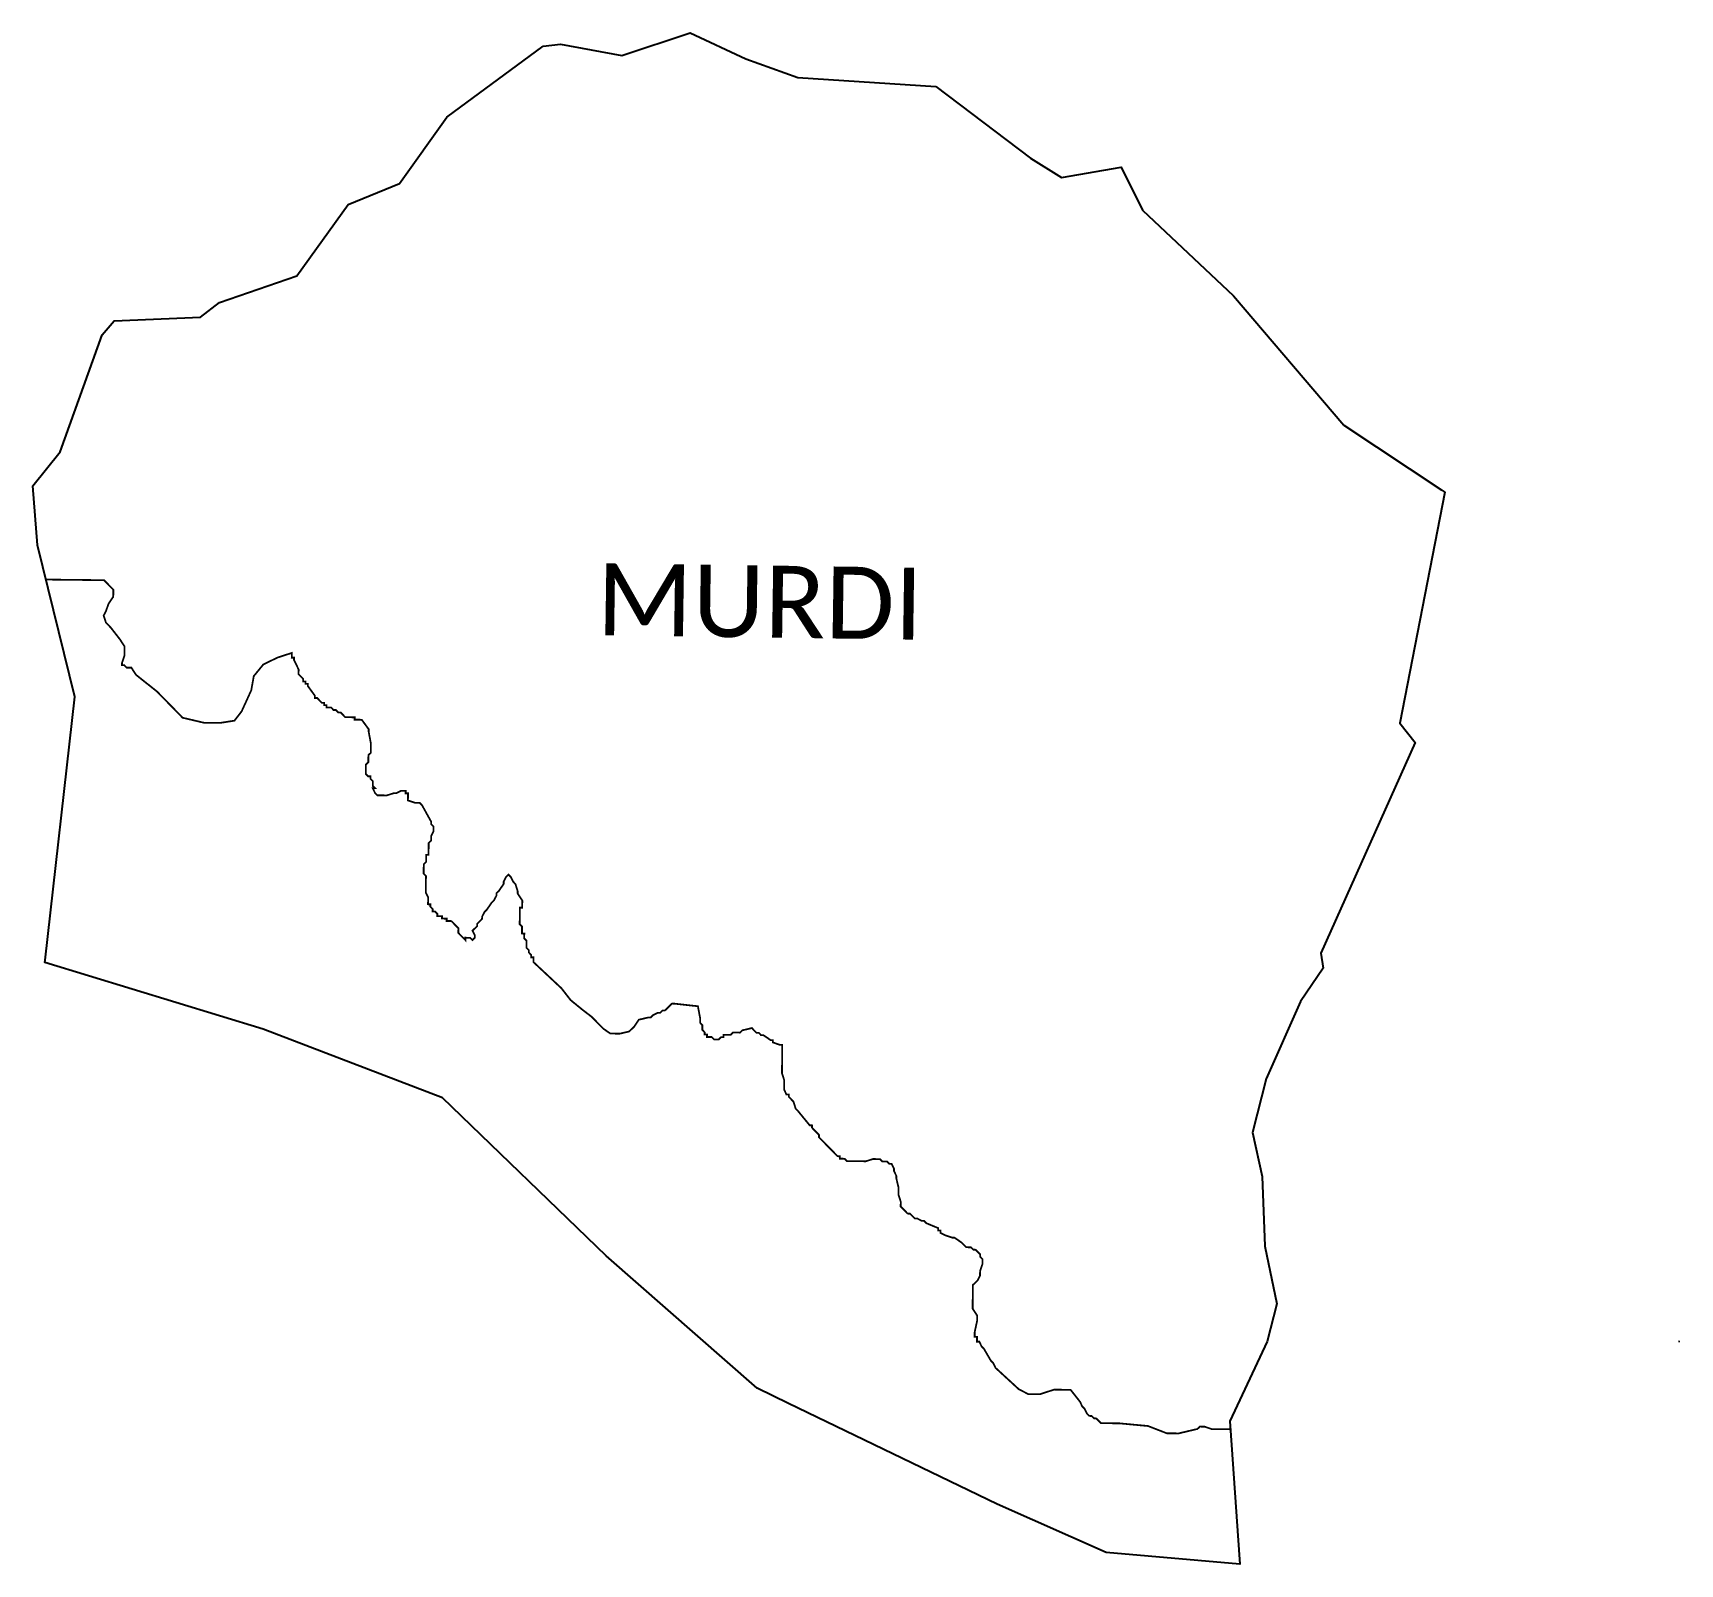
# Model space of a CAD drawing. Header units: metres. Extents: x 298288 to 301097, y 1972870 to 1975482.
import ezdxf

# ---------------------------------------------------------------- set-up
doc = ezdxf.new("R2010")
doc.units = ezdxf.units.M
for name, color, linetype in [('ddddd', 7, 'Continuous'), ('HAZARDS LINE', 1, 'Continuous'), ('VILLAGE BOUNDRY', 10, 'Continuous')]:
    doc.layers.add(name, color=color, linetype=linetype)
doc.styles.get("Standard").update_dxf_attribs({"font": 'simplex.shx'})

msp = doc.modelspace()

# ---------------------------------------------------------------- linework, layer by layer
at = {"layer": 'HAZARDS LINE', "lineweight": 18}
msp.add_lwpolyline([(300330.3, 1973100.2, 3.01, 3.01, 0), (300298.2, 1973100.6, 3.01, 3.01, 0), (300286.1, 1973104.7, 3.01, 3.01, 0), (300278.1, 1973104.8, 3.01, 3.01, 0), (300274, 1973100.8, 3.01, 3.01, 0), (300241.8, 1973093.2, 3.01, 3.01, 0), (300221.7, 1973093.4, 3.01, 3.01, 0), (300189.7, 1973105.8, 3.01, 3.01, 0), (300141.5, 1973110.3, 3.01, 3.01, 0), (300109.4, 1973110.7, 3.01, 3.01, 0), (300101.4, 1973118.8, 3.01, 3.01, 0), (300097.4, 1973118.9, 3.01, 3.01, 0), (300093.4, 1973122.9, 3.01, 3.01, 0), (300089.4, 1973123, 3.01, 3.01, 0), (300085.4, 1973127, 3.01, 3.01, 0), (300081.5, 1973135.1, 3.01, 3.01, 0), (300077.5, 1973139.2, 3.01, 3.01, 0), (300073.6, 1973147.3, 3.01, 3.01, 0), (300057.7, 1973167.5, 3.01, 3.01, 0), (300029.6, 1973167.9, 3.01, 3.01, 0), (300005.4, 1973160.1, 3.01, 3.01, 0), (299985.3, 1973160.3, 3.01, 3.01, 0), (299969.3, 1973168.5, 3.01, 3.01, 0), (299929.5, 1973205.1, 3.01, 3.01, 0), (299925.6, 1973213.2, 3.01, 3.01, 0), (299921.6, 1973217.3, 3.01, 3.01, 0), (299909.8, 1973237.5, 3.01, 3.01, 0), (299905.8, 1973241.6, 3.01, 3.01, 0), (299901.9, 1973249.7, 3.01, 3.01, 0), (299897.9, 1973249.7, 3.01, 3.01, 0), (299898, 1973257.7, 3.01, 3.01, 0), (299893.9, 1973257.8, 3.01, 3.01, 0), (299894, 1973265.8, 3.01, 3.01, 0), (299898.3, 1973285.9, 3.01, 3.01, 0), (299898.4, 1973293.9, 3.01, 3.01, 0), (299890.5, 1973306.1, 3.01, 3.01, 0), (299890.9, 1973346.3, 3.01, 3.01, 0), (299895, 1973350.2, 3.01, 3.01, 0), (299899, 1973354.2, 3.01, 3.01, 0), (299903.1, 1973362.2, 3.01, 3.01, 0), (299903.2, 1973370.2, 3.01, 3.01, 0), (299907.4, 1973382.3, 3.01, 3.01, 0), (299907.4, 1973386.3, 3.01, 3.01, 0), (299907.5, 1973390.3, 3.01, 3.01, 0), (299903.5, 1973394.4, 3.01, 3.01, 0), (299903.5, 1973398.4, 3.01, 3.01, 0), (299899.6, 1973402.4, 3.01, 3.01, 0), (299895.6, 1973406.5, 3.01, 3.01, 0), (299891.6, 1973406.6, 3.01, 3.01, 0), (299887.6, 1973410.6, 3.01, 3.01, 0), (299879.5, 1973410.7, 3.01, 3.01, 0), (299875.6, 1973414.8, 3.01, 3.01, 0), (299871.6, 1973418.8, 3.01, 3.01, 0), (299859.6, 1973427, 3.01, 3.01, 0), (299855.6, 1973427.1, 3.01, 3.01, 0), (299843.6, 1973431.2, 3.01, 3.01, 0), (299835.6, 1973435.3, 3.01, 3.01, 0), (299835.7, 1973439.3, 3.01, 3.01, 0), (299831.6, 1973439.4, 3.01, 3.01, 0), (299831.7, 1973443.4, 3.01, 3.01, 0), (299811.7, 1973451.7, 3.01, 3.01, 0), (299807.7, 1973455.7, 3.01, 3.01, 0), (299803.7, 1973455.8, 3.01, 3.01, 0), (299795.7, 1973459.9, 3.01, 3.01, 0), (299791.7, 1973459.9, 3.01, 3.01, 0), (299783.7, 1973468, 3.01, 3.01, 0), (299779.7, 1973468.1, 3.01, 3.01, 0), (299771.8, 1973476.2, 3.01, 3.01, 0), (299767.8, 1973480.3, 3.01, 3.01, 0), (299767.9, 1973488.3, 3.01, 3.01, 0), (299764, 1973500.4, 3.01, 3.01, 0), (299764.1, 1973512.5, 3.01, 3.01, 0), (299760.3, 1973528.6, 3.01, 3.01, 0), (299760.3, 1973532.6, 3.01, 3.01, 0), (299756.4, 1973540.7, 3.01, 3.01, 0), (299756.4, 1973544.7, 3.01, 3.01, 0), (299752.5, 1973552.8, 3.01, 3.01, 0), (299748.5, 1973552.9, 3.01, 3.01, 0), (299744.5, 1973556.9, 3.01, 3.01, 0), (299736.5, 1973557, 3.01, 3.01, 0), (299732.5, 1973561.1, 3.01, 3.01, 0), (299720.4, 1973561.2, 3.01, 3.01, 0), (299708.3, 1973557.3, 3.01, 3.01, 0), (299676.2, 1973557.7, 3.01, 3.01, 0), (299672.2, 1973561.7, 3.01, 3.01, 0), (299664.2, 1973561.8, 3.01, 3.01, 0), (299664.2, 1973565.8, 3.01, 3.01, 0), (299660.2, 1973565.9, 3.01, 3.01, 0), (299652.3, 1973574, 3.01, 3.01, 0), (299648.3, 1973578.1, 3.01, 3.01, 0), (299644.3, 1973582.1, 3.01, 3.01, 0), (299640.3, 1973586.2, 3.01, 3.01, 0), (299632.4, 1973594.3, 3.01, 3.01, 0), (299628.4, 1973598.4, 3.01, 3.01, 0), (299628.4, 1973602.4, 3.01, 3.01, 0), (299616.5, 1973614.6, 3.01, 3.01, 0), (299616.6, 1973618.6, 3.01, 3.01, 0), (299612.6, 1973618.7, 3.01, 3.01, 0), (299592.7, 1973643, 3.01, 3.01, 0), (299588.7, 1973647.1, 3.01, 3.01, 0), (299584.9, 1973659.2, 3.01, 3.01, 0), (299576.9, 1973667.3, 3.01, 3.01, 0), (299577, 1973671.3, 3.01, 3.01, 0), (299572.9, 1973671.4, 3.01, 3.01, 0), (299569, 1973679.5, 3.01, 3.01, 0), (299569.2, 1973695.5, 3.01, 3.01, 0), (299565.3, 1973707.6, 3.01, 3.01, 0), (299565.8, 1973755.9, 3.01, 3.01, 0), (299561.8, 1973755.9, 3.01, 3.01, 0), (299549.8, 1973760.1, 3.01, 3.01, 0), (299549.8, 1973764.1, 3.01, 3.01, 0), (299545.8, 1973764.1, 3.01, 3.01, 0), (299533.9, 1973772.3, 3.01, 3.01, 0), (299529.8, 1973772.3, 3.01, 3.01, 0), (299525.9, 1973776.4, 3.01, 3.01, 0), (299521.8, 1973776.5, 3.01, 3.01, 0), (299517.9, 1973780.5, 3.01, 3.01, 0), (299513.9, 1973784.6, 3.01, 3.01, 0), (299497.8, 1973780.7, 3.01, 3.01, 0), (299493.7, 1973776.8, 3.01, 3.01, 0), (299481.7, 1973776.9, 3.01, 3.01, 0), (299477.6, 1973772.9, 3.01, 3.01, 0), (299465.5, 1973773.1, 3.01, 3.01, 0), (299465.5, 1973769, 3.01, 3.01, 0), (299461.5, 1973769.1, 3.01, 3.01, 0), (299457.4, 1973765.1, 3.01, 3.01, 0), (299449.4, 1973765.2, 3.01, 3.01, 0), (299445.4, 1973769.3, 3.01, 3.01, 0), (299437.4, 1973769.3, 3.01, 3.01, 0), (299437.4, 1973773.4, 3.01, 3.01, 0), (299433.4, 1973773.4, 3.01, 3.01, 0), (299433.4, 1973777.4, 3.01, 3.01, 0), (299429.5, 1973781.5, 3.01, 3.01, 0), (299429.5, 1973789.5, 3.01, 3.01, 0), (299425.6, 1973793.6, 3.01, 3.01, 0), (299425.7, 1973801.6, 3.01, 3.01, 0), (299421.9, 1973821.8, 3.01, 3.01, 0), (299381.7, 1973826.2, 3.01, 3.01, 0), (299377.7, 1973826.3, 3.01, 3.01, 0), (299365.5, 1973814.4, 3.01, 3.01, 0), (299361.5, 1973814.4, 3.01, 3.01, 0), (299357.4, 1973810.4, 3.01, 3.01, 0), (299353.4, 1973810.5, 3.01, 3.01, 0), (299345.3, 1973806.5, 3.01, 3.01, 0), (299341.3, 1973802.6, 3.01, 3.01, 0), (299337.2, 1973802.6, 3.01, 3.01, 0), (299321.1, 1973798.8, 3.01, 3.01, 0), (299313, 1973786.8, 3.01, 3.01, 0), (299304.8, 1973778.8, 3.01, 3.01, 0), (299288.7, 1973775, 3.01, 3.01, 0), (299272.6, 1973775.2, 3.01, 3.01, 0), (299260.7, 1973783.4, 3.01, 3.01, 0), (299252.7, 1973791.5, 3.01, 3.01, 0), (299240.8, 1973803.7, 3.01, 3.01, 0), (299224.9, 1973815.9, 3.01, 3.01, 0), (299204.9, 1973832.2, 3.01, 3.01, 0), (299189.1, 1973852.5, 3.01, 3.01, 0), (299141.3, 1973897.2, 3.01, 3.01, 0), (299141.4, 1973905.3, 3.01, 3.01, 0), (299137.4, 1973905.3, 3.01, 3.01, 0), (299137.5, 1973909.3, 3.01, 3.01, 0), (299133.5, 1973913.4, 3.01, 3.01, 0), (299133.5, 1973917.4, 3.01, 3.01, 0), (299129.6, 1973921.5, 3.01, 3.01, 0), (299129.7, 1973933.5, 3.01, 3.01, 0), (299125.7, 1973937.6, 3.01, 3.01, 0), (299125.8, 1973945.6, 3.01, 3.01, 0), (299121.8, 1973945.7, 3.01, 3.01, 0), (299121.9, 1973957.7, 3.01, 3.01, 0), (299117.9, 1973961.8, 3.01, 3.01, 0), (299118.3, 1973989.9, 3.01, 3.01, 0), (299122.3, 1973989.9, 3.01, 3.01, 0), (299122.4, 1974002, 3.01, 3.01, 0), (299114.5, 1974014.1, 3.01, 3.01, 0), (299114.5, 1974018.1, 3.01, 3.01, 0), (299110.7, 1974030.2, 3.01, 3.01, 0), (299106.7, 1974034.3, 3.01, 3.01, 0), (299102.8, 1974042.4, 3.01, 3.01, 0), (299098.8, 1974046.4, 3.01, 3.01, 0), (299094.7, 1974042.5, 3.01, 3.01, 0), (299090.6, 1974034.5, 3.01, 3.01, 0), (299090.6, 1974030.4, 3.01, 3.01, 0), (299082.4, 1974018.5, 3.01, 3.01, 0), (299078.3, 1974014.5, 3.01, 3.01, 0), (299078.3, 1974010.5, 3.01, 3.01, 0), (299074.2, 1974002.5, 3.01, 3.01, 0), (299070.1, 1973998.5, 3.01, 3.01, 0), (299061.9, 1973986.5, 3.01, 3.01, 0), (299057.9, 1973982.6, 3.01, 3.01, 0), (299053.8, 1973974.6, 3.01, 3.01, 0), (299053.7, 1973970.6, 3.01, 3.01, 0), (299049.7, 1973966.6, 3.01, 3.01, 0), (299045.6, 1973962.6, 3.01, 3.01, 0), (299045.6, 1973958.6, 3.01, 3.01, 0), (299041.5, 1973954.6, 3.01, 3.01, 0), (299037.4, 1973950.6, 3.01, 3.01, 0), (299041.4, 1973942.6, 3.01, 3.01, 0), (299041.3, 1973938.5, 3.01, 3.01, 0), (299037.3, 1973934.6, 3.01, 3.01, 0), (299033.3, 1973938.6, 3.01, 3.01, 0), (299025.2, 1973938.7, 3.01, 3.01, 0), (299025.2, 1973934.7, 3.01, 3.01, 0), (299021.2, 1973938.8, 3.01, 3.01, 0), (299013.3, 1973946.9, 3.01, 3.01, 0), (299013.4, 1973954.9, 3.01, 3.01, 0), (299005.4, 1973963, 3.01, 3.01, 0), (299001.4, 1973967.1, 3.01, 3.01, 0), (298993.4, 1973967.2, 3.01, 3.01, 0), (298993.4, 1973971.2, 3.01, 3.01, 0), (298985.4, 1973971.3, 3.01, 3.01, 0), (298985.5, 1973975.3, 3.01, 3.01, 0), (298977.4, 1973975.4, 3.01, 3.01, 0), (298977.5, 1973979.4, 3.01, 3.01, 0), (298973.5, 1973983.5, 3.01, 3.01, 0), (298969.5, 1973983.5, 3.01, 3.01, 0), (298969.5, 1973987.6, 3.01, 3.01, 0), (298965.5, 1973991.6, 3.01, 3.01, 0), (298965.6, 1973995.6, 3.01, 3.01, 0), (298961.6, 1973995.7, 3.01, 3.01, 0), (298961.7, 1974007.7, 3.01, 3.01, 0), (298957.8, 1974015.8, 3.01, 3.01, 0), (298958.1, 1974044, 3.01, 3.01, 0), (298954.1, 1974048, 3.01, 3.01, 0), (298954.3, 1974064.1, 3.01, 3.01, 0), (298958.3, 1974068.1, 3.01, 3.01, 0), (298958.5, 1974080.1, 3.01, 3.01, 0), (298962.5, 1974080.1, 3.01, 3.01, 0), (298962.7, 1974100.2, 3.01, 3.01, 0), (298966.8, 1974104.2, 3.01, 3.01, 0), (298966.9, 1974112.2, 3.01, 3.01, 0), (298971, 1974120.2, 3.01, 3.01, 0), (298971.1, 1974128.2, 3.01, 3.01, 0), (298967.1, 1974132.3, 3.01, 3.01, 0), (298967.1, 1974136.3, 3.01, 3.01, 0), (298951.4, 1974164.6, 3.01, 3.01, 0), (298947.4, 1974168.7, 3.01, 3.01, 0), (298939.4, 1974168.8, 3.01, 3.01, 0), (298927.3, 1974172.9, 3.01, 3.01, 0), (298927.5, 1974185, 3.01, 3.01, 0), (298923.5, 1974185, 3.01, 3.01, 0), (298923.5, 1974189.1, 3.01, 3.01, 0), (298915.5, 1974189.2, 3.01, 3.01, 0), (298907.4, 1974185.2, 3.01, 3.01, 0), (298903.4, 1974185.3, 3.01, 3.01, 0), (298891.3, 1974181.4, 3.01, 3.01, 0), (298875.2, 1974181.6, 3.01, 3.01, 0), (298871.2, 1974185.6, 3.01, 3.01, 0), (298867.3, 1974193.7, 3.01, 3.01, 0), (298871.3, 1974193.7, 3.01, 3.01, 0), (298867.3, 1974197.7, 3.01, 3.01, 0), (298867.4, 1974205.8, 3.01, 3.01, 0), (298863.4, 1974209.8, 3.01, 3.01, 0), (298863.5, 1974213.9, 3.01, 3.01, 0), (298859.5, 1974213.9, 3.01, 3.01, 0), (298855.5, 1974218, 3.01, 3.01, 0), (298855.7, 1974234, 3.01, 3.01, 0), (298859.7, 1974238, 3.01, 3.01, 0), (298859.9, 1974250.1, 3.01, 3.01, 0), (298863.9, 1974254, 3.01, 3.01, 0), (298864.1, 1974270.1, 3.01, 3.01, 0), (298860.3, 1974290.3, 3.01, 3.01, 0), (298860.4, 1974294.3, 3.01, 3.01, 0), (298848.5, 1974310.5, 3.01, 3.01, 0), (298836.4, 1974310.6, 3.01, 3.01, 0), (298836.5, 1974314.6, 3.01, 3.01, 0), (298820.4, 1974314.8, 3.01, 3.01, 0), (298816.4, 1974318.9, 3.01, 3.01, 0), (298812.4, 1974323, 3.01, 3.01, 0), (298808.4, 1974323, 3.01, 3.01, 0), (298804.4, 1974327.1, 3.01, 3.01, 0), (298800.4, 1974327.1, 3.01, 3.01, 0), (298796.5, 1974331.2, 3.01, 3.01, 0), (298788.4, 1974331.3, 3.01, 3.01, 0), (298788.5, 1974335.3, 3.01, 3.01, 0), (298784.4, 1974335.3, 3.01, 3.01, 0), (298784.5, 1974339.3, 3.01, 3.01, 0), (298780.5, 1974339.4, 3.01, 3.01, 0), (298776.5, 1974343.4, 3.01, 3.01, 0), (298772.5, 1974347.5, 3.01, 3.01, 0), (298768.5, 1974347.6, 3.01, 3.01, 0), (298768.5, 1974351.6, 3.01, 3.01, 0), (298756.7, 1974367.8, 3.01, 3.01, 0), (298756.7, 1974371.8, 3.01, 3.01, 0), (298752.7, 1974371.9, 3.01, 3.01, 0), (298752.7, 1974375.9, 3.01, 3.01, 0), (298748.7, 1974375.9, 3.01, 3.01, 0), (298748.8, 1974379.9, 3.01, 3.01, 0), (298740.8, 1974388.1, 3.01, 3.01, 0), (298740.9, 1974396.1, 3.01, 3.01, 0), (298737, 1974404.2, 3.01, 3.01, 0), (298733, 1974412.3, 3.01, 3.01, 0), (298733.1, 1974416.3, 3.01, 3.01, 0), (298729.1, 1974416.3, 3.01, 3.01, 0), (298729.2, 1974424.4, 3.01, 3.01, 0), (298705, 1974416.6, 3.01, 3.01, 0), (298680.7, 1974404.8, 3.01, 3.01, 0), (298664.4, 1974384.9, 3.01, 3.01, 0), (298660.1, 1974360.8, 3.01, 3.01, 0), (298643.7, 1974324.8, 3.01, 3.01, 0), (298631.4, 1974308.9, 3.01, 3.01, 0), (298607.3, 1974305.1, 3.01, 3.01, 0), (298579.1, 1974305.4, 3.01, 3.01, 0), (298543, 1974313.9, 3.01, 3.01, 0), (298523.2, 1974334.2, 3.01, 3.01, 0), (298499.3, 1974358.6, 3.01, 3.01, 0), (298463.5, 1974387.1, 3.01, 3.01, 0), (298455.6, 1974399.3, 3.01, 3.01, 0), (298447.5, 1974399.3, 3.01, 3.01, 0), (298443.6, 1974403.4, 3.01, 3.01, 0), (298439.5, 1974403.4, 3.01, 3.01, 0), (298439.6, 1974407.5, 3.01, 3.01, 0), (298443.7, 1974419.5, 3.01, 3.01, 0), (298443.9, 1974435.6, 3.01, 3.01, 0), (298436, 1974447.7, 3.01, 3.01, 0), (298420.2, 1974468, 3.01, 3.01, 0), (298412.2, 1974476.1, 3.01, 3.01, 0), (298408.3, 1974488.2, 3.01, 3.01, 0), (298412.4, 1974496.2, 3.01, 3.01, 0), (298416.6, 1974508.2, 3.01, 3.01, 0), (298424.7, 1974520.2, 3.01, 3.01, 0), (298424.9, 1974532.2, 3.01, 3.01, 0), (298416.9, 1974540.4, 3.01, 3.01, 0), (298409, 1974548.5, 3.01, 3.01, 0), (298309.7, 1974549.6, 3.01, 3.01, 0)], format="xyseb", dxfattribs=at)
at = {"layer": 'HAZARDS LINE', "const_width": 3.01}
msp.add_lwpolyline([(301095.7, 1973252.6), (301095.6, 1973248.5)], close=True, dxfattribs=at)
at = {"layer": 'VILLAGE BOUNDRY', "color": 3, "flags": 128}
msp.add_lwpolyline([(299158.2, 1975459.2), (299187.3, 1975462.7)], dxfattribs=at)
at = {"layer": 'VILLAGE BOUNDRY', "color": 3}
for points in [[(299187.3, 1975462.7, 0), (299292.3, 1975443.6, 0), (299408.5, 1975481.9, 0), (299503.4, 1975437.5, 0), (299592.6, 1975406, 0), (299827.9, 1975390.3, 0), (299827.9, 1975390.3, 0)], [(299827.9, 1975390.3, 0), (299989.4, 1975268.6, 0), (300042.1, 1975235.4, 0), (300144, 1975253.2, 0), (300180, 1975179.9, 0), (300335.4, 1975033.8, 0), (300523.5, 1974812.7, 0), (300690.9, 1974702.1, 0), (300695.7, 1974698.8, 0), (300619.3, 1974304.5, 0), (300645.3, 1974271.9, 0), (300484.5, 1973912.3, 0), (300488.2, 1973886.9, 0), (300449.9, 1973829.8, 0), (300391.2, 1973697.8, 0), (300368, 1973606.4, 0), (300384.3, 1973531.5, 0), (300389.1, 1973412.8, 0), (300409.3, 1973314, 0), (300392.7, 1973249.8, 0), (300329.4, 1973113.9, 0), (300346.5, 1972870.3, 0), (300118.1, 1972889.9, 0), (299932.5, 1972972.6, 0), (299576.5, 1973144.3, 0), (299523, 1973170.1, 0), (299265.6, 1973396.3, 0), (298986, 1973665.7, 0), (298680.5, 1973782.7, 0), (298308.2, 1973896.4, 0), (298308.6, 1973900.4, 0), (298359, 1974349.3, 0), (298295.3, 1974608.3, 0), (298287.7, 1974709.5, 0), (298334.3, 1974767.3, 0), (298405.7, 1974966.9, 0), (298426.5, 1974990.9, 0), (298573.3, 1974997.4, 0), (298605.7, 1975022.1, 0), (298738, 1975067.7, 0), (298825.6, 1975189.3, 0), (298913, 1975225.4, 0), (298993.6, 1975338.5, 0), (299158.2, 1975459.2, 0)]]:
    msp.add_polyline3d(points, dxfattribs=at)

# ---------------------------------------------------------------- texts
at = {"layer": 'ddddd', "insert": (299250.2, 1974577.7), "char_height": 122.778, "attachment_point": 1, "rotation": 359.1736}
msp.add_mtext_dynamic_manual_height_columns('{\\fCalibri|b0|i0|c0|p34;MURDI} ', width=777.895, gutter_width=613.9, heights=[252.4], dxfattribs=at)

doc.saveas('drawing.dxf')
